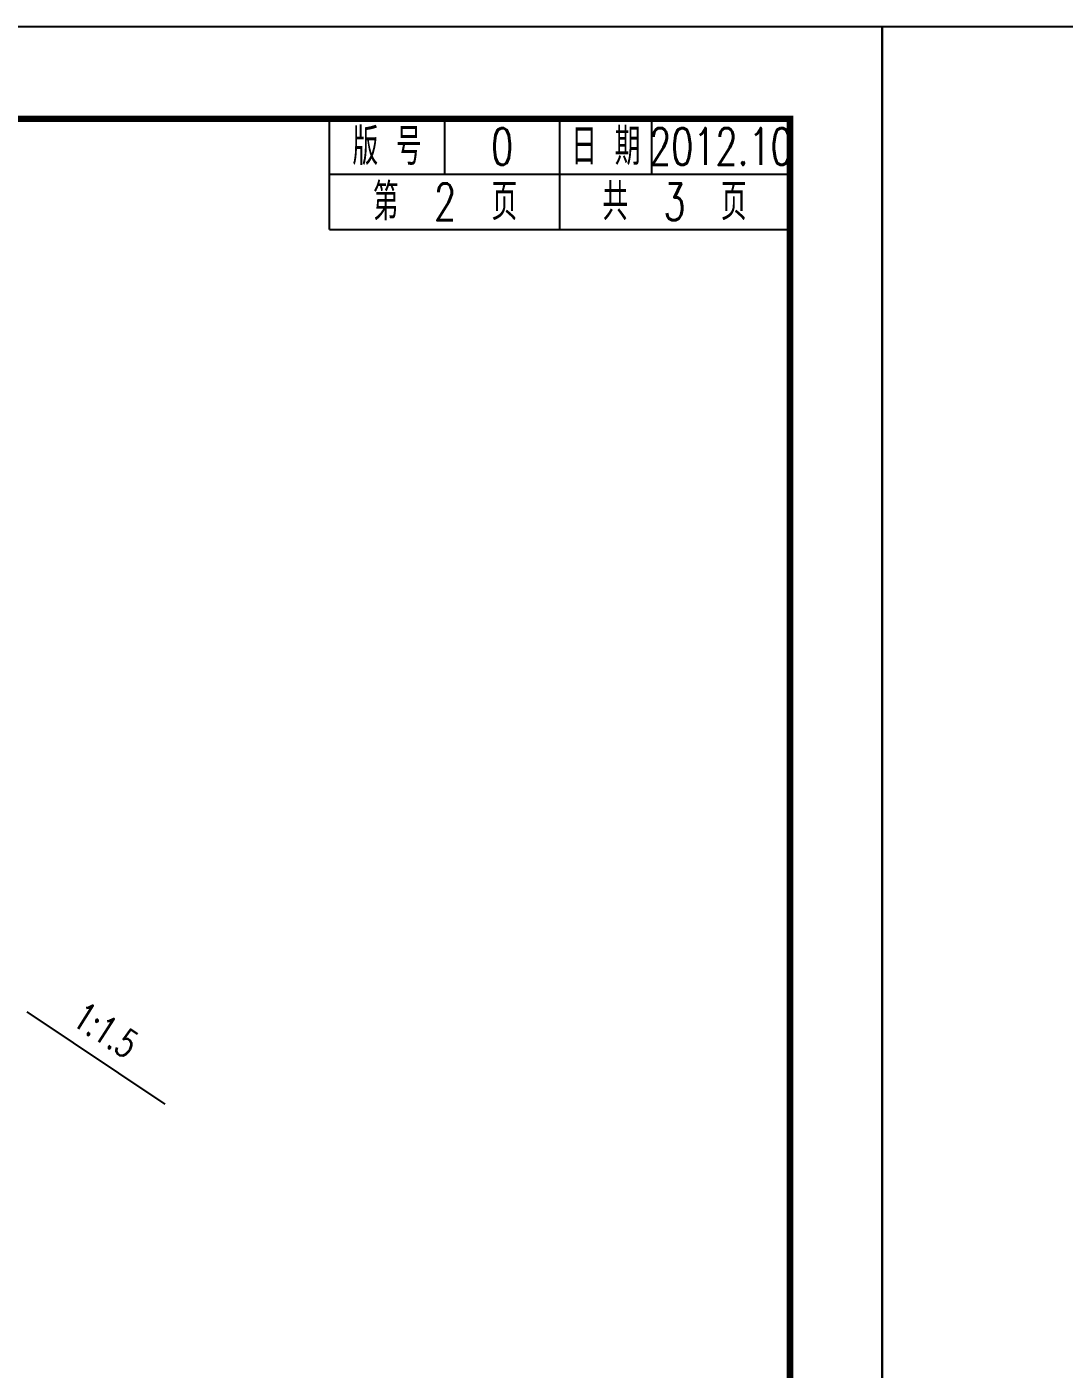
# Model space of a CAD drawing. Header units: millimetres. Extents: x 2 to 5882, y 1831 to 3462.
# Drawn here: x 1169.5 to 1282.1, y 2658.9 to 2804.7 of the extents above; entities that cross this region are included whole.
import ezdxf
from ezdxf.enums import TextEntityAlignment as Align

# ---------------------------------------------------------------- set-up
doc = ezdxf.new("R2010")
doc.units = ezdxf.units.MM
for name, color, linetype in [('文字', 7, 'Continuous'), ('标注', 4, 'Continuous'), ('次轮廓线', 7, 'Continuous')]:
    doc.layers.add(name, color=color, linetype=linetype)
doc.styles.get("Standard").update_dxf_attribs({"font": 'simplex1.shx', "width": 0.7, "bigfont": 'hztxt.shx'})

# ---------------------------------------------------------------- blocks, each defined once
blk = doc.blocks.new('series')
at = {"width": 0.75}
for tag, height, p in [('页码', 4, (-35, -19)), ('图名', 5, (-220, -282)), ('图号', 5, (-20, -282))]:
    blk.add_attdef(tag, text='', height=height, dxfattribs=at).set_placement(p, align=Align.MIDDLE_CENTER)
blk = doc.blocks.new('123')
blk.add_lwpolyline([(422.36, 2507.71), (422.36, 2804.71), (2.36, 2804.71), (2.36, 2507.71)], close=True)

msp = doc.modelspace()

# ---------------------------------------------------------------- linework, layer by layer
msp.add_line((1169.49359, 2697.71244), (1184.49359, 2687.71244))
at = {"const_width": 0.7}
msp.add_lwpolyline([(1252.36361, 2794.70635), (872.36361, 2794.70635), (872.36361, 2517.70635), (1252.36361, 2517.70635), (1252.36361, 2794.70635)], dxfattribs=at)
at = {"layer": '次轮廓线'}
for p, q in [((1202.36361, 2782.70635), (1202.36361, 2794.70635)), ((1214.86361, 2788.70635), (1214.86361, 2794.70635)), ((1227.36361, 2788.70635), (1227.36361, 2794.70635)), ((1237.36361, 2788.70635), (1237.36361, 2794.70635)), ((1202.36361, 2788.70635), (1252.36361, 2788.70635)), ((1227.36361, 2782.70635), (1227.36361, 2788.70635)), ((1202.36361, 2782.70635), (1252.36361, 2782.70635))]:
    msp.add_line(p, q, dxfattribs=at)

# ---------------------------------------------------------------- block references
ref = msp.add_blockref('series', (1262.36361, 2804.70635))
ref.add_attrib('页码', '第  2  页    共  3  页', dxfattribs={"height": 4, "width": 0.7}).set_placement((1227.36361, 2785.70635), align=Align.MIDDLE_CENTER)
at = {"layer": '标注'}
for p in [(840, 0), (1260, 0)]:
    msp.add_blockref('123', p, dxfattribs=at)

# ---------------------------------------------------------------- texts
at = {"layer": '文字', "width": 0.7}
for s, p in [('版 号', (1208.61361, 2791.70635)), ('0', (1221.11361, 2791.70635)), ('日 期', (1232.36361, 2791.70635)), ('2012.10', (1244.86361, 2791.70635))]:
    msp.add_text(s, height=4, dxfattribs=at).set_placement(p, align=Align.MIDDLE_CENTER)
msp.add_text('1:1.5', height=3, rotation=327.4210436, dxfattribs=at).set_placement((1174.21511, 2696.42236))

doc.saveas('drawing.dxf')
